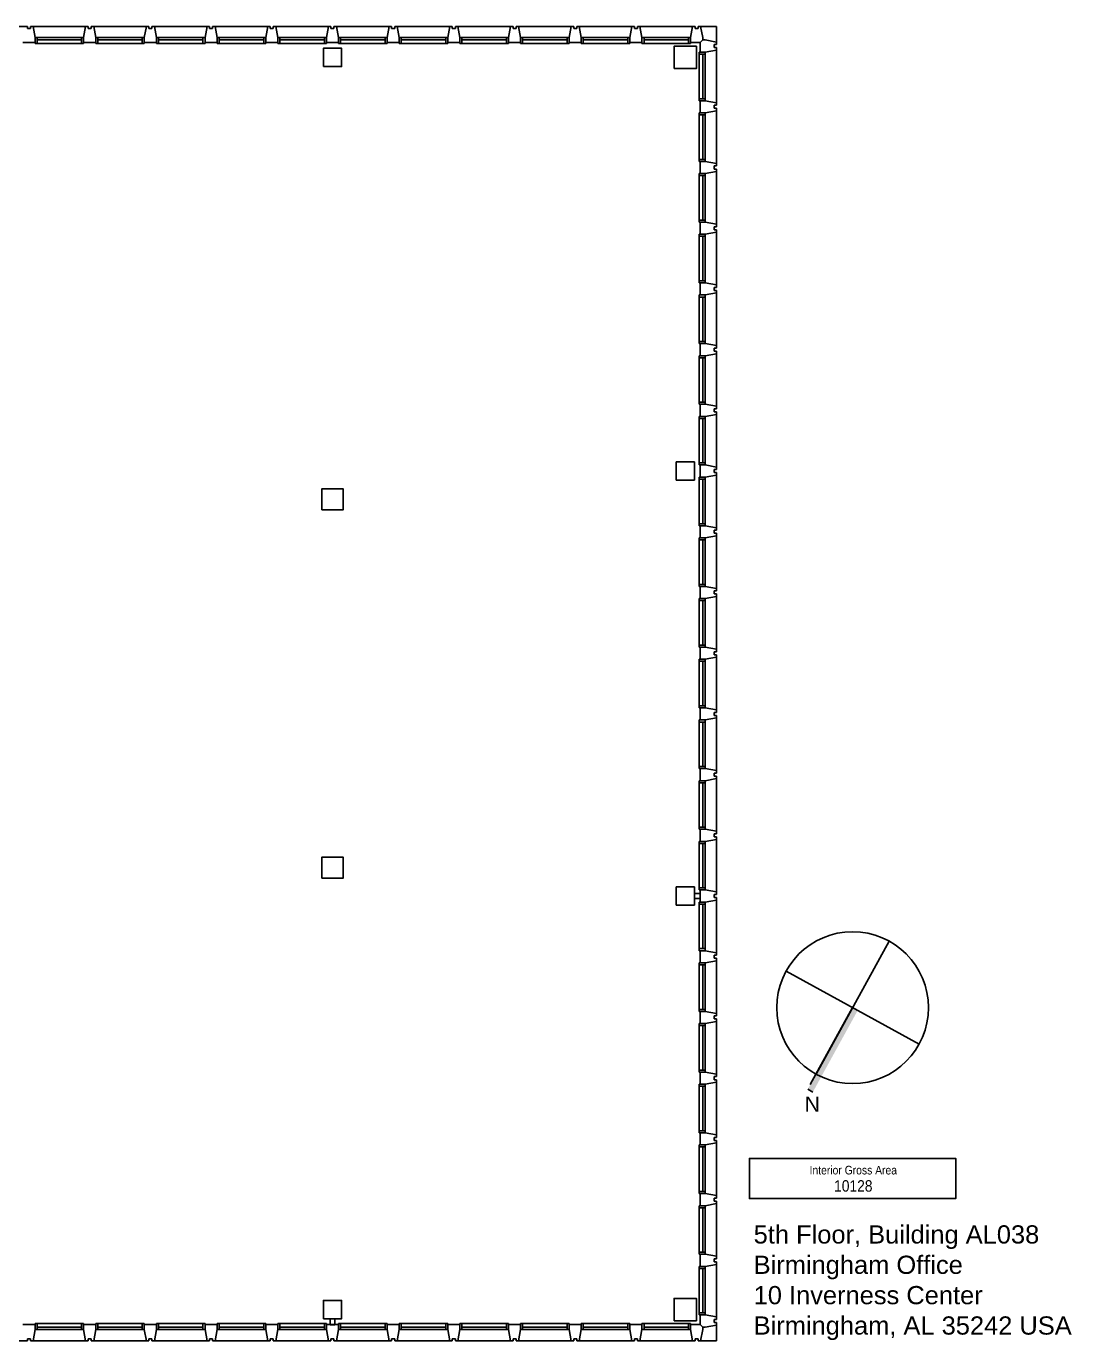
# Model space of a CAD drawing. Header units: inches. Extents: x -31 to 2880, y -31 to 1268.
# Drawn here: x 1846 to 2880, y -31 to 1268 of the extents above; entities that cross this region are included whole.
import ezdxf
from ezdxf.enums import TextEntityAlignment as Align

# ---------------------------------------------------------------- set-up
doc = ezdxf.new("R2010")
doc.units = ezdxf.units.IN
doc.header["$MEASUREMENT"] = 0
for name, color, linetype in [('A-COLS-E', 53, 'Continuous'), ('A-GLAZ-E', 140, 'Continuous'), ('A-TTL', 7, 'Continuous'), ('A-WALL-E', 7, 'Continuous')]:
    doc.layers.add(name, color=color, linetype=linetype)
doc.styles.add('FMSTXT', font='txt', dxfattribs={"width": 0.9})
doc.styles.get("Standard").update_dxf_attribs({"font": 'arial.ttf'})

# ---------------------------------------------------------------- blocks, each defined once
blk = doc.blocks.new('FMS4INTG')
blk.add_lwpolyline([(0, -42), (216, -42), (216, 42), (-216, 42), (-216, -42)], close=True)
at = {"style": 'FMSTXT', "width": 0.9}
for tag, height, p in [('RMTEXT', 18, (1.5, 8.6)), ('RMAREA', 24, (1.5, -27.4))]:
    blk.add_attdef(tag, text='', height=height, dxfattribs=at).set_placement(p, align=Align.CENTER)
for tag, flags, p in [('FMSTYPE', 3, (1.5, -33.4)), ('RMPL', 1, (1.5, -30.4))]:
    blk.add_attdef(tag, text='', height=2, dxfattribs=dict(at, flags=flags)).set_placement(p, align=Align.CENTER)

msp = doc.modelspace()

# ---------------------------------------------------------------- hatches: boundary and pattern name
at = {"layer": 'A-TTL'}
h = msp.add_hatch(color=256, dxfattribs=at)
edge = h.paths.add_edge_path()
edge.add_arc((2662.9, 298.4), 75, 241.2146, 245.637, ccw=False)
edge.add_line((2626.8, 232.7), (2618.5, 217.7))
edge.add_line((2618.5, 217.7), (2623.6, 214.9))
edge.add_line((2623.6, 214.9), (2631.9, 230.1))
edge = h.paths.add_edge_path()
edge.add_arc((2662.9, 298.4), 75, 241.2146, 245.637)
edge.add_line((2631.9, 230.1), (2668, 295.7))
edge.add_line((2668, 295.7), (2662.9, 298.4))
edge.add_line((2662.9, 298.4), (2626.8, 232.7))

# ---------------------------------------------------------------- linework, layer by layer
at = {"layer": 'A-COLS-E', "flags": 128}
for points in [[(2486.5, 1226.5), (2486.5, 1248.5), (2508.5, 1248.5), (2508.5, 1226.5)], [(2139.8, 1228.5), (2139.8, 1246.5), (2157.7, 1246.5), (2157.7, 1228.5)], [(2488.5, 819.7), (2488.5, 837.8), (2506.5, 837.8), (2506.5, 819.7)], [(2138.3, 790.3), (2138.3, 811.2), (2159.2, 811.2), (2159.2, 790.3)], [(2138.3, 426.3), (2138.3, 447.2), (2159.2, 447.2), (2159.2, 426.3)], [(2488.5, 399.7), (2488.5, 417.8), (2506.5, 417.8), (2506.5, 399.7)], [(2139.8, -9), (2139.8, 9), (2157.7, 9), (2157.7, -9)], [(2486.5, -11), (2486.5, 11), (2508.5, 11), (2508.5, -11)]]:
    msp.add_lwpolyline(points, close=True, dxfattribs=at)
at = {"layer": 'A-GLAZ-E'}
for p, q in [((1856.7, 1257.2), (1900.7, 1257.2)), ((1856.7, 1254.9), (1900.7, 1254.9)), ((1916.7, 1257.2), (1960.7, 1257.2)), ((1916.7, 1254.9), (1960.7, 1254.9)), ((1976.7, 1257.2), (2020.7, 1257.2)), ((1976.7, 1254.9), (2020.7, 1254.9)), ((2036.7, 1257.2), (2080.7, 1257.2)), ((2036.7, 1254.9), (2080.7, 1254.9)), ((2096.7, 1257.2), (2140.7, 1257.2)), ((2096.7, 1254.9), (2140.7, 1254.9)), ((2156.7, 1257.2), (2200.7, 1257.2)), ((2156.7, 1254.9), (2200.7, 1254.9)), ((2216.7, 1257.2), (2260.7, 1257.2)), ((2216.7, 1254.9), (2260.7, 1254.9)), ((2276.7, 1257.2), (2320.7, 1257.2)), ((2276.7, 1254.9), (2320.7, 1254.9)), ((2336.7, 1257.2), (2380.7, 1257.2)), ((2336.7, 1254.9), (2380.7, 1254.9)), ((2396.7, 1257.2), (2440.7, 1257.2)), ((2396.7, 1254.9), (2440.7, 1254.9)), ((2456.7, 1257.2), (2500.7, 1257.2)), ((2456.7, 1254.9), (2500.7, 1254.9)), ((2514.9, 1196.7), (2514.9, 1240.7)), ((2517.2, 1196.7), (2517.2, 1240.7)), ((2514.9, 1136.7), (2514.9, 1180.7)), ((2517.2, 1136.7), (2517.2, 1180.7)), ((2514.9, 1076.7), (2514.9, 1120.7)), ((2517.2, 1076.7), (2517.2, 1120.7)), ((2514.9, 1016.7), (2514.9, 1060.7)), ((2517.2, 1016.7), (2517.2, 1060.7)), ((2514.9, 956.7), (2514.9, 1000.7)), ((2517.2, 956.7), (2517.2, 1000.7)), ((2514.9, 896.7), (2514.9, 940.7)), ((2517.2, 896.7), (2517.2, 940.7)), ((2514.9, 836.7), (2514.9, 880.7)), ((2517.2, 836.7), (2517.2, 880.7)), ((2514.9, 776.7), (2514.9, 820.7)), ((2517.2, 776.7), (2517.2, 820.7)), ((2514.9, 716.7), (2514.9, 760.7)), ((2517.2, 716.7), (2517.2, 760.7)), ((2514.9, 656.7), (2514.9, 700.7)), ((2517.2, 656.7), (2517.2, 700.7)), ((2514.9, 596.7), (2514.9, 640.7)), ((2517.2, 596.7), (2517.2, 640.7)), ((2514.9, 536.7), (2514.9, 580.7)), ((2517.2, 536.7), (2517.2, 580.7)), ((2514.9, 476.7), (2514.9, 520.7)), ((2517.2, 476.7), (2517.2, 520.7)), ((2514.9, 416.7), (2514.9, 460.7)), ((2517.2, 416.7), (2517.2, 460.7)), ((2514.9, 356.7), (2514.9, 400.7)), ((2517.2, 356.7), (2517.2, 400.7)), ((2514.9, 296.7), (2514.9, 340.7)), ((2517.2, 296.7), (2517.2, 340.7)), ((2514.9, 236.7), (2514.9, 280.7)), ((2517.2, 236.7), (2517.2, 280.7)), ((2514.9, 176.7), (2514.9, 220.7)), ((2517.2, 176.7), (2517.2, 220.7)), ((2514.9, 116.7), (2514.9, 160.7)), ((2517.2, 116.7), (2517.2, 160.7)), ((2514.9, 56.7), (2514.9, 100.7)), ((2517.2, 56.7), (2517.2, 100.7)), ((2514.9, -3.3), (2514.9, 40.7)), ((2517.2, -3.3), (2517.2, 40.7)), ((1856.7, -17.4), (1900.7, -17.4)), ((1856.7, -19.8), (1900.7, -19.8)), ((1916.7, -17.4), (1960.7, -17.4)), ((1916.7, -19.8), (1960.7, -19.8)), ((1976.7, -17.4), (2020.7, -17.4)), ((1976.7, -19.8), (2020.7, -19.8)), ((2036.7, -17.4), (2080.7, -17.4)), ((2036.7, -19.8), (2080.7, -19.8)), ((2096.7, -17.4), (2140.7, -17.4)), ((2096.7, -19.8), (2140.7, -19.8)), ((2156.7, -17.4), (2200.7, -17.4)), ((2156.7, -19.8), (2200.7, -19.8)), ((2216.7, -17.4), (2260.7, -17.4)), ((2216.7, -19.8), (2260.7, -19.8)), ((2276.7, -17.4), (2320.7, -17.4)), ((2276.7, -19.8), (2320.7, -19.8)), ((2336.7, -17.4), (2380.7, -17.4)), ((2336.7, -19.8), (2380.7, -19.8)), ((2396.7, -17.4), (2440.7, -17.4)), ((2396.7, -19.8), (2440.7, -19.8)), ((2456.7, -17.4), (2500.7, -17.4)), ((2456.7, -19.8), (2500.7, -19.8))]:
    msp.add_line(p, q, dxfattribs=at)
at = {"layer": 'A-TTL'}
for p, q in [((2626.8, 232.7), (2699, 364.2)), ((2728.6, 262.3), (2597.1, 334.6)), ((2662.9, 298.4), (2621.1, 222.4)), ((2618.5, 217.7), (2623.6, 214.9))]:
    msp.add_line(p, q, dxfattribs=at)
msp.add_circle((2662.9, 298.4), 75, dxfattribs=at)
at = {"layer": 'A-WALL-E'}
for p, q in [((1790.2, 1268.2), (1847.2, 1268.2)), ((1847.2, 1268.2), (1847.2, 1266.2)), ((1847.2, 1266.2), (1850.2, 1266.2)), ((1850.2, 1266.2), (1850.2, 1268.2)), ((1850.2, 1268.2), (1907.2, 1268.2)), ((1852.7, 1268.2), (1854.7, 1257.2)), ((1902.7, 1257.2), (1904.7, 1268.2)), ((1907.2, 1268.2), (1907.2, 1266.2)), ((1907.2, 1266.2), (1910.2, 1266.2)), ((1910.2, 1266.2), (1910.2, 1268.2)), ((1910.2, 1268.2), (1967.2, 1268.2)), ((1912.7, 1268.2), (1914.7, 1257.2)), ((1962.7, 1257.2), (1964.7, 1268.2)), ((1967.2, 1268.2), (1967.2, 1266.2)), ((1967.2, 1266.2), (1970.2, 1266.2)), ((1970.2, 1266.2), (1970.2, 1268.2)), ((1970.2, 1268.2), (2027.2, 1268.2)), ((1972.7, 1268.2), (1974.7, 1257.2)), ((2022.7, 1257.2), (2024.7, 1268.2)), ((2027.2, 1268.2), (2027.2, 1266.2)), ((2027.2, 1266.2), (2030.2, 1266.2)), ((2030.2, 1266.2), (2030.2, 1268.2)), ((2030.2, 1268.2), (2087.2, 1268.2)), ((2032.7, 1268.2), (2034.7, 1257.2)), ((2082.7, 1257.2), (2084.7, 1268.2)), ((2087.2, 1268.2), (2087.2, 1266.2)), ((2087.2, 1266.2), (2090.2, 1266.2)), ((2090.2, 1266.2), (2090.2, 1268.2)), ((2090.2, 1268.2), (2147.2, 1268.2)), ((2092.7, 1268.2), (2094.7, 1257.2)), ((2142.7, 1257.2), (2144.7, 1268.2)), ((2147.2, 1268.2), (2147.2, 1266.2)), ((2147.2, 1266.2), (2150.2, 1266.2)), ((2150.2, 1266.2), (2150.2, 1268.2)), ((2150.2, 1268.2), (2207.2, 1268.2)), ((2152.7, 1268.2), (2154.7, 1257.2)), ((2202.7, 1257.2), (2204.7, 1268.2)), ((2207.2, 1268.2), (2207.2, 1266.2)), ((2207.2, 1266.2), (2210.2, 1266.2)), ((2210.2, 1266.2), (2210.2, 1268.2)), ((2210.2, 1268.2), (2267.2, 1268.2)), ((2212.7, 1268.2), (2214.7, 1257.2)), ((2262.7, 1257.2), (2264.7, 1268.2)), ((2267.2, 1268.2), (2267.2, 1266.2)), ((2267.2, 1266.2), (2270.2, 1266.2)), ((2270.2, 1266.2), (2270.2, 1268.2)), ((2270.2, 1268.2), (2327.2, 1268.2)), ((2272.7, 1268.2), (2274.7, 1257.2)), ((2322.7, 1257.2), (2324.7, 1268.2)), ((2327.2, 1268.2), (2327.2, 1266.2)), ((2327.2, 1266.2), (2330.2, 1266.2)), ((2330.2, 1266.2), (2330.2, 1268.2)), ((2330.2, 1268.2), (2387.2, 1268.2)), ((2332.7, 1268.2), (2334.7, 1257.2)), ((2382.7, 1257.2), (2384.7, 1268.2)), ((2387.2, 1268.2), (2387.2, 1266.2)), ((2387.2, 1266.2), (2390.2, 1266.2)), ((2390.2, 1266.2), (2390.2, 1268.2)), ((2390.2, 1268.2), (2447.2, 1268.2)), ((2392.7, 1268.2), (2394.7, 1257.2)), ((2442.7, 1257.2), (2444.7, 1268.2)), ((2447.2, 1268.2), (2447.2, 1266.2)), ((2447.2, 1266.2), (2450.2, 1266.2)), ((2450.2, 1266.2), (2450.2, 1268.2)), ((2450.2, 1268.2), (2507.2, 1268.2)), ((2452.7, 1268.2), (2454.7, 1257.2)), ((2502.7, 1257.2), (2504.7, 1268.2)), ((2507.2, 1268.2), (2507.2, 1266.2)), ((2507.2, 1266.2), (2510.2, 1266.2)), ((2510.2, 1266.2), (2510.2, 1268.2)), ((2510.2, 1268.2), (2528.2, 1268.2)), ((2512.7, 1268.2), (2514.7, 1257.2)), ((2528.2, 1250.2), (2528.2, 1268.2)), ((1854.7, 1252.2), (1842.7, 1252.2)), ((1854.7, 1251.2), (1854.7, 1257.2)), ((1854.7, 1257.2), (1856.7, 1257.2)), ((1902.7, 1251.2), (1854.7, 1251.2)), ((1856.7, 1257.2), (1856.7, 1251.2)), ((1900.7, 1251.2), (1900.7, 1257.2)), ((1900.7, 1257.2), (1902.7, 1257.2)), ((1902.7, 1257.2), (1902.7, 1251.2)), ((1914.7, 1252.2), (1902.7, 1252.2)), ((1914.7, 1251.2), (1914.7, 1257.2)), ((1914.7, 1257.2), (1916.7, 1257.2)), ((1962.7, 1251.2), (1914.7, 1251.2)), ((1916.7, 1257.2), (1916.7, 1251.2)), ((1960.7, 1251.2), (1960.7, 1257.2)), ((1960.7, 1257.2), (1962.7, 1257.2)), ((1962.7, 1257.2), (1962.7, 1251.2)), ((1974.7, 1252.2), (1962.7, 1252.2)), ((1974.7, 1251.2), (1974.7, 1257.2)), ((1974.7, 1257.2), (1976.7, 1257.2)), ((2022.7, 1251.2), (1974.7, 1251.2)), ((1976.7, 1257.2), (1976.7, 1251.2)), ((2020.7, 1251.2), (2020.7, 1257.2)), ((2020.7, 1257.2), (2022.7, 1257.2)), ((2022.7, 1257.2), (2022.7, 1251.2)), ((2034.7, 1252.2), (2022.7, 1252.2)), ((2034.7, 1251.2), (2034.7, 1257.2)), ((2034.7, 1257.2), (2036.7, 1257.2)), ((2082.7, 1251.2), (2034.7, 1251.2)), ((2036.7, 1257.2), (2036.7, 1251.2)), ((2080.7, 1251.2), (2080.7, 1257.2)), ((2080.7, 1257.2), (2082.7, 1257.2)), ((2082.7, 1257.2), (2082.7, 1251.2)), ((2094.7, 1252.2), (2082.7, 1252.2)), ((2094.7, 1251.2), (2094.7, 1257.2)), ((2094.7, 1257.2), (2096.7, 1257.2)), ((2142.7, 1251.2), (2094.7, 1251.2)), ((2096.7, 1257.2), (2096.7, 1251.2)), ((2140.7, 1251.2), (2140.7, 1257.2)), ((2140.7, 1257.2), (2142.7, 1257.2)), ((2142.7, 1257.2), (2142.7, 1251.2)), ((2154.7, 1252.2), (2142.7, 1252.2)), ((2154.7, 1251.2), (2154.7, 1257.2)), ((2154.7, 1257.2), (2156.7, 1257.2)), ((2202.7, 1251.2), (2154.7, 1251.2)), ((2156.7, 1257.2), (2156.7, 1251.2)), ((2200.7, 1251.2), (2200.7, 1257.2)), ((2200.7, 1257.2), (2202.7, 1257.2)), ((2202.7, 1257.2), (2202.7, 1251.2)), ((2214.7, 1252.2), (2202.7, 1252.2)), ((2214.7, 1251.2), (2214.7, 1257.2)), ((2214.7, 1257.2), (2216.7, 1257.2)), ((2262.7, 1251.2), (2214.7, 1251.2)), ((2216.7, 1257.2), (2216.7, 1251.2)), ((2260.7, 1251.2), (2260.7, 1257.2)), ((2260.7, 1257.2), (2262.7, 1257.2)), ((2262.7, 1257.2), (2262.7, 1251.2)), ((2274.7, 1252.2), (2262.7, 1252.2)), ((2274.7, 1251.2), (2274.7, 1257.2)), ((2274.7, 1257.2), (2276.7, 1257.2)), ((2322.7, 1251.2), (2274.7, 1251.2)), ((2276.7, 1257.2), (2276.7, 1251.2)), ((2320.7, 1251.2), (2320.7, 1257.2)), ((2320.7, 1257.2), (2322.7, 1257.2)), ((2322.7, 1257.2), (2322.7, 1251.2)), ((2334.7, 1252.2), (2322.7, 1252.2)), ((2334.7, 1251.2), (2334.7, 1257.2)), ((2334.7, 1257.2), (2336.7, 1257.2)), ((2382.7, 1251.2), (2334.7, 1251.2)), ((2336.7, 1257.2), (2336.7, 1251.2)), ((2380.7, 1251.2), (2380.7, 1257.2)), ((2380.7, 1257.2), (2382.7, 1257.2)), ((2382.7, 1257.2), (2382.7, 1251.2)), ((2394.7, 1252.2), (2382.7, 1252.2)), ((2394.7, 1251.2), (2394.7, 1257.2)), ((2394.7, 1257.2), (2396.7, 1257.2)), ((2442.7, 1251.2), (2394.7, 1251.2)), ((2396.7, 1257.2), (2396.7, 1251.2)), ((2440.7, 1251.2), (2440.7, 1257.2)), ((2440.7, 1257.2), (2442.7, 1257.2)), ((2442.7, 1257.2), (2442.7, 1251.2)), ((2454.7, 1252.2), (2442.7, 1252.2)), ((2454.7, 1251.2), (2454.7, 1257.2)), ((2454.7, 1257.2), (2456.7, 1257.2)), ((2502.7, 1251.2), (2454.7, 1251.2)), ((2456.7, 1257.2), (2456.7, 1251.2)), ((2500.7, 1251.2), (2500.7, 1257.2)), ((2500.7, 1257.2), (2502.7, 1257.2)), ((2502.7, 1257.2), (2502.7, 1251.2)), ((2512.2, 1252.2), (2502.7, 1252.2)), ((2514.7, 1254.7), (2512.2, 1252.2)), ((2512.2, 1252.2), (2512.2, 1242.7)), ((2514.7, 1257.2), (2514.7, 1254.7)), ((2517.2, 1254.7), (2514.7, 1254.7)), ((2528.2, 1252.7), (2517.2, 1254.7)), ((2526.2, 1247.2), (2526.2, 1250.2)), ((2526.2, 1250.2), (2528.2, 1250.2)), ((2528.2, 1247.2), (2526.2, 1247.2)), ((2528.2, 1190.2), (2528.2, 1247.2)), ((2517.2, 1242.7), (2511.2, 1242.7)), ((2511.2, 1242.7), (2511.2, 1194.7)), ((2511.2, 1240.7), (2517.2, 1240.7)), ((2517.2, 1242.7), (2528.2, 1244.7)), ((2517.2, 1240.7), (2517.2, 1242.7)), ((2517.2, 1196.7), (2511.2, 1196.7)), ((2517.2, 1194.7), (2517.2, 1196.7)), ((2511.2, 1194.7), (2517.2, 1194.7)), ((2517.2, 1182.7), (2511.2, 1182.7)), ((2511.2, 1182.7), (2511.2, 1134.7)), ((2512.2, 1194.7), (2512.2, 1182.7)), ((2528.2, 1192.7), (2517.2, 1194.7)), ((2517.2, 1182.7), (2528.2, 1184.7)), ((2517.2, 1180.7), (2517.2, 1182.7)), ((2526.2, 1187.2), (2526.2, 1190.2)), ((2526.2, 1190.2), (2528.2, 1190.2)), ((2528.2, 1187.2), (2526.2, 1187.2)), ((2528.2, 1130.2), (2528.2, 1187.2)), ((2511.2, 1180.7), (2517.2, 1180.7)), ((2517.2, 1136.7), (2511.2, 1136.7)), ((2511.2, 1134.7), (2517.2, 1134.7)), ((2512.2, 1134.7), (2512.2, 1122.7)), ((2517.2, 1134.7), (2517.2, 1136.7)), ((2528.2, 1132.7), (2517.2, 1134.7)), ((2526.2, 1127.2), (2526.2, 1130.2)), ((2526.2, 1130.2), (2528.2, 1130.2)), ((2517.2, 1122.7), (2511.2, 1122.7)), ((2511.2, 1122.7), (2511.2, 1074.7)), ((2511.2, 1120.7), (2517.2, 1120.7)), ((2517.2, 1122.7), (2528.2, 1124.7)), ((2517.2, 1120.7), (2517.2, 1122.7)), ((2528.2, 1127.2), (2526.2, 1127.2)), ((2528.2, 1070.2), (2528.2, 1127.2)), ((2517.2, 1076.7), (2511.2, 1076.7)), ((2511.2, 1074.7), (2517.2, 1074.7)), ((2512.2, 1074.7), (2512.2, 1062.7)), ((2517.2, 1074.7), (2517.2, 1076.7)), ((2528.2, 1072.7), (2517.2, 1074.7)), ((2526.2, 1067.2), (2526.2, 1070.2)), ((2526.2, 1070.2), (2528.2, 1070.2)), ((2528.2, 1067.2), (2526.2, 1067.2)), ((2528.2, 1010.2), (2528.2, 1067.2)), ((2517.2, 1062.7), (2511.2, 1062.7)), ((2511.2, 1062.7), (2511.2, 1014.7)), ((2511.2, 1060.7), (2517.2, 1060.7)), ((2517.2, 1062.7), (2528.2, 1064.7)), ((2517.2, 1060.7), (2517.2, 1062.7)), ((2517.2, 1016.7), (2511.2, 1016.7)), ((2511.2, 1014.7), (2517.2, 1014.7)), ((2512.2, 1014.7), (2512.2, 1002.7)), ((2517.2, 1014.7), (2517.2, 1016.7)), ((2528.2, 1012.7), (2517.2, 1014.7)), ((2517.2, 1002.7), (2511.2, 1002.7)), ((2511.2, 1002.7), (2511.2, 954.7)), ((2511.2, 1000.7), (2517.2, 1000.7)), ((2517.2, 1002.7), (2528.2, 1004.7)), ((2517.2, 1000.7), (2517.2, 1002.7)), ((2526.2, 1007.2), (2526.2, 1010.2)), ((2526.2, 1010.2), (2528.2, 1010.2)), ((2528.2, 1007.2), (2526.2, 1007.2)), ((2528.2, 950.2), (2528.2, 1007.2)), ((2517.2, 956.7), (2511.2, 956.7)), ((2511.2, 954.7), (2517.2, 954.7)), ((2512.2, 954.7), (2512.2, 942.7)), ((2517.2, 954.7), (2517.2, 956.7)), ((2528.2, 952.7), (2517.2, 954.7)), ((2526.2, 947.2), (2526.2, 950.2)), ((2526.2, 950.2), (2528.2, 950.2)), ((2511.2, 942.7), (2511.2, 894.7)), ((2517.2, 942.7), (2511.2, 942.7)), ((2511.2, 940.7), (2517.2, 940.7)), ((2517.2, 942.7), (2528.2, 944.7)), ((2517.2, 940.7), (2517.2, 942.7)), ((2528.2, 947.2), (2526.2, 947.2)), ((2528.2, 890.2), (2528.2, 947.2)), ((2517.2, 896.7), (2511.2, 896.7)), ((2517.2, 894.7), (2517.2, 896.7)), ((2511.2, 894.7), (2517.2, 894.7)), ((2512.2, 894.7), (2512.2, 882.7)), ((2528.2, 892.7), (2517.2, 894.7)), ((2517.2, 882.7), (2528.2, 884.7)), ((2526.2, 887.2), (2526.2, 890.2)), ((2526.2, 890.2), (2528.2, 890.2)), ((2528.2, 887.2), (2526.2, 887.2)), ((2528.2, 830.2), (2528.2, 887.2)), ((2517.2, 882.7), (2511.2, 882.7)), ((2511.2, 882.7), (2511.2, 834.7)), ((2511.2, 880.7), (2517.2, 880.7)), ((2517.2, 880.7), (2517.2, 882.7)), ((2517.2, 836.7), (2511.2, 836.7)), ((2511.2, 834.7), (2517.2, 834.7)), ((2512.2, 834.7), (2512.2, 822.7)), ((2517.2, 834.7), (2517.2, 836.7)), ((2528.2, 832.7), (2517.2, 834.7)), ((2517.2, 822.7), (2511.2, 822.7)), ((2511.2, 822.7), (2511.2, 774.7)), ((2511.2, 820.7), (2517.2, 820.7)), ((2517.2, 822.7), (2528.2, 824.7)), ((2517.2, 820.7), (2517.2, 822.7)), ((2526.2, 827.2), (2526.2, 830.2)), ((2526.2, 830.2), (2528.2, 830.2)), ((2528.2, 827.2), (2526.2, 827.2)), ((2528.2, 770.2), (2528.2, 827.2)), ((2517.2, 776.7), (2511.2, 776.7)), ((2511.2, 774.7), (2517.2, 774.7)), ((2512.2, 774.7), (2512.2, 762.7)), ((2517.2, 774.7), (2517.2, 776.7)), ((2528.2, 772.7), (2517.2, 774.7)), ((2526.2, 767.2), (2526.2, 770.2)), ((2526.2, 770.2), (2528.2, 770.2)), ((2528.2, 767.2), (2526.2, 767.2)), ((2528.2, 710.2), (2528.2, 767.2)), ((2517.2, 762.7), (2511.2, 762.7)), ((2511.2, 762.7), (2511.2, 714.7)), ((2511.2, 760.7), (2517.2, 760.7)), ((2517.2, 762.7), (2528.2, 764.7)), ((2517.2, 760.7), (2517.2, 762.7)), ((2517.2, 716.7), (2511.2, 716.7)), ((2511.2, 714.7), (2517.2, 714.7)), ((2512.2, 714.7), (2512.2, 702.7)), ((2517.2, 714.7), (2517.2, 716.7)), ((2528.2, 712.7), (2517.2, 714.7)), ((2517.2, 702.7), (2511.2, 702.7)), ((2511.2, 702.7), (2511.2, 654.7)), ((2517.2, 702.7), (2528.2, 704.7)), ((2517.2, 700.7), (2517.2, 702.7)), ((2526.2, 707.2), (2526.2, 710.2)), ((2526.2, 710.2), (2528.2, 710.2)), ((2528.2, 707.2), (2526.2, 707.2)), ((2528.2, 650.2), (2528.2, 707.2)), ((2511.2, 700.7), (2517.2, 700.7)), ((2517.2, 656.7), (2511.2, 656.7)), ((2511.2, 654.7), (2517.2, 654.7)), ((2512.2, 654.7), (2512.2, 642.7)), ((2517.2, 654.7), (2517.2, 656.7)), ((2528.2, 652.7), (2517.2, 654.7)), ((2526.2, 647.2), (2526.2, 650.2)), ((2526.2, 650.2), (2528.2, 650.2)), ((2517.2, 642.7), (2511.2, 642.7)), ((2511.2, 642.7), (2511.2, 594.7)), ((2511.2, 640.7), (2517.2, 640.7)), ((2517.2, 642.7), (2528.2, 644.7)), ((2517.2, 640.7), (2517.2, 642.7)), ((2528.2, 647.2), (2526.2, 647.2)), ((2528.2, 590.2), (2528.2, 647.2)), ((2517.2, 596.7), (2511.2, 596.7)), ((2511.2, 594.7), (2517.2, 594.7)), ((2512.2, 594.7), (2512.2, 582.7)), ((2517.2, 594.7), (2517.2, 596.7)), ((2528.2, 592.7), (2517.2, 594.7)), ((2517.2, 582.7), (2528.2, 584.7)), ((2526.2, 587.2), (2526.2, 590.2)), ((2526.2, 590.2), (2528.2, 590.2)), ((2528.2, 587.2), (2526.2, 587.2)), ((2528.2, 530.2), (2528.2, 587.2)), ((2517.2, 582.7), (2511.2, 582.7)), ((2511.2, 582.7), (2511.2, 534.7)), ((2511.2, 580.7), (2517.2, 580.7)), ((2517.2, 580.7), (2517.2, 582.7)), ((2517.2, 536.7), (2511.2, 536.7)), ((2511.2, 534.7), (2517.2, 534.7)), ((2512.2, 534.7), (2512.2, 522.7)), ((2517.2, 534.7), (2517.2, 536.7)), ((2528.2, 532.7), (2517.2, 534.7)), ((2511.2, 522.7), (2511.2, 474.7)), ((2517.2, 522.7), (2511.2, 522.7)), ((2511.2, 520.7), (2517.2, 520.7)), ((2517.2, 522.7), (2528.2, 524.7)), ((2517.2, 520.7), (2517.2, 522.7)), ((2526.2, 527.2), (2526.2, 530.2)), ((2526.2, 530.2), (2528.2, 530.2)), ((2528.2, 527.2), (2526.2, 527.2)), ((2528.2, 470.2), (2528.2, 527.2)), ((2517.2, 476.7), (2511.2, 476.7)), ((2511.2, 474.7), (2517.2, 474.7)), ((2512.2, 474.7), (2512.2, 462.7)), ((2517.2, 474.7), (2517.2, 476.7)), ((2528.2, 472.7), (2517.2, 474.7)), ((2526.2, 467.2), (2526.2, 470.2)), ((2526.2, 470.2), (2528.2, 470.2)), ((2517.2, 462.7), (2511.2, 462.7)), ((2511.2, 462.7), (2511.2, 414.7)), ((2511.2, 460.7), (2517.2, 460.7)), ((2517.2, 462.7), (2528.2, 464.7)), ((2517.2, 460.7), (2517.2, 462.7)), ((2528.2, 467.2), (2526.2, 467.2)), ((2528.2, 410.2), (2528.2, 467.2)), ((2517.2, 416.7), (2511.2, 416.7)), ((2517.2, 414.7), (2517.2, 416.7)), ((2506.6, 411.2), (2506.6, 406.2)), ((2512.2, 411.2), (2506.6, 411.2)), ((2512.2, 411.1), (2506.6, 411.1)), ((2512.2, 406.3), (2506.6, 406.3)), ((2512.2, 406.2), (2506.6, 406.2)), ((2511.2, 414.7), (2517.2, 414.7)), ((2517.2, 402.7), (2511.2, 402.7)), ((2511.2, 402.7), (2511.2, 354.7)), ((2512.2, 414.7), (2512.2, 402.7)), ((2528.2, 412.7), (2517.2, 414.7)), ((2517.2, 402.7), (2528.2, 404.7)), ((2517.2, 400.7), (2517.2, 402.7)), ((2526.2, 407.2), (2526.2, 410.2)), ((2526.2, 410.2), (2528.2, 410.2)), ((2528.2, 407.2), (2526.2, 407.2)), ((2528.2, 350.2), (2528.2, 407.2)), ((2511.2, 400.7), (2517.2, 400.7)), ((2517.2, 356.7), (2511.2, 356.7)), ((2511.2, 354.7), (2517.2, 354.7)), ((2512.2, 354.7), (2512.2, 342.7)), ((2517.2, 354.7), (2517.2, 356.7)), ((2528.2, 352.7), (2517.2, 354.7)), ((2517.2, 342.7), (2511.2, 342.7)), ((2511.2, 342.7), (2511.2, 294.7)), ((2511.2, 340.7), (2517.2, 340.7)), ((2517.2, 342.7), (2528.2, 344.7)), ((2517.2, 340.7), (2517.2, 342.7)), ((2526.2, 347.2), (2526.2, 350.2)), ((2526.2, 350.2), (2528.2, 350.2)), ((2528.2, 347.2), (2526.2, 347.2)), ((2528.2, 290.2), (2528.2, 347.2)), ((2517.2, 296.7), (2511.2, 296.7)), ((2511.2, 294.7), (2517.2, 294.7)), ((2512.2, 294.7), (2512.2, 282.7)), ((2517.2, 294.7), (2517.2, 296.7)), ((2528.2, 292.7), (2517.2, 294.7)), ((2526.2, 287.2), (2526.2, 290.2)), ((2526.2, 290.2), (2528.2, 290.2)), ((2528.2, 287.2), (2526.2, 287.2)), ((2528.2, 230.2), (2528.2, 287.2)), ((2517.2, 282.7), (2511.2, 282.7)), ((2511.2, 282.7), (2511.2, 234.7)), ((2511.2, 280.7), (2517.2, 280.7)), ((2517.2, 282.7), (2528.2, 284.7)), ((2517.2, 280.7), (2517.2, 282.7)), ((2517.2, 236.7), (2511.2, 236.7)), ((2511.2, 234.7), (2517.2, 234.7)), ((2512.2, 234.7), (2512.2, 222.7)), ((2517.2, 234.7), (2517.2, 236.7)), ((2528.2, 232.7), (2517.2, 234.7)), ((2517.2, 222.7), (2511.2, 222.7)), ((2511.2, 222.7), (2511.2, 174.7)), ((2517.2, 222.7), (2528.2, 224.7)), ((2517.2, 220.7), (2517.2, 222.7)), ((2526.2, 227.2), (2526.2, 230.2)), ((2526.2, 230.2), (2528.2, 230.2)), ((2528.2, 227.2), (2526.2, 227.2)), ((2528.2, 170.2), (2528.2, 227.2)), ((2511.2, 220.7), (2517.2, 220.7)), ((2517.2, 176.7), (2511.2, 176.7)), ((2511.2, 174.7), (2517.2, 174.7)), ((2512.2, 174.7), (2512.2, 162.7)), ((2517.2, 174.7), (2517.2, 176.7)), ((2528.2, 172.7), (2517.2, 174.7)), ((2526.2, 167.2), (2526.2, 170.2)), ((2526.2, 170.2), (2528.2, 170.2)), ((2517.2, 162.7), (2511.2, 162.7)), ((2511.2, 162.7), (2511.2, 114.7)), ((2511.2, 160.7), (2517.2, 160.7)), ((2517.2, 162.7), (2528.2, 164.7)), ((2517.2, 160.7), (2517.2, 162.7)), ((2528.2, 167.2), (2526.2, 167.2)), ((2528.2, 110.2), (2528.2, 167.2)), ((2517.2, 116.7), (2511.2, 116.7)), ((2511.2, 114.7), (2517.2, 114.7)), ((2512.2, 114.7), (2512.2, 102.7)), ((2517.2, 114.7), (2517.2, 116.7)), ((2528.2, 112.7), (2517.2, 114.7)), ((2517.2, 102.7), (2528.2, 104.7)), ((2526.2, 107.2), (2526.2, 110.2)), ((2526.2, 110.2), (2528.2, 110.2)), ((2528.2, 107.2), (2526.2, 107.2)), ((2528.2, 50.2), (2528.2, 107.2)), ((2517.2, 102.7), (2511.2, 102.7)), ((2511.2, 102.7), (2511.2, 54.7)), ((2511.2, 100.7), (2517.2, 100.7)), ((2517.2, 100.7), (2517.2, 102.7)), ((2517.2, 56.7), (2511.2, 56.7)), ((2511.2, 54.7), (2517.2, 54.7)), ((2512.2, 54.7), (2512.2, 42.7)), ((2517.2, 54.7), (2517.2, 56.7)), ((2528.2, 52.7), (2517.2, 54.7)), ((2517.2, 42.7), (2511.2, 42.7)), ((2511.2, 42.7), (2511.2, -5.3)), ((2511.2, 40.7), (2517.2, 40.7)), ((2517.2, 42.7), (2528.2, 44.7)), ((2517.2, 40.7), (2517.2, 42.7)), ((2526.2, 47.2), (2526.2, 50.2)), ((2526.2, 50.2), (2528.2, 50.2)), ((2528.2, 47.2), (2526.2, 47.2)), ((2528.2, -9.8), (2528.2, 47.2)), ((2146.3, -14.9), (2146.3, -9)), ((2151.2, -9), (2146.3, -9)), ((2151.2, -9.1), (2146.3, -9.1)), ((2151.2, -14.9), (2151.2, -9)), ((2517.2, -3.3), (2511.2, -3.3)), ((2511.2, -5.3), (2517.2, -5.3)), ((2512.2, -5.3), (2512.2, -14.8)), ((2517.2, -5.3), (2517.2, -3.3)), ((2528.2, -7.3), (2517.2, -5.3)), ((2526.2, -12.8), (2526.2, -9.8)), ((2526.2, -9.8), (2528.2, -9.8)), ((2528.2, -12.8), (2526.2, -12.8)), ((2528.2, -30.8), (2528.2, -12.8)), ((1854.7, -14.8), (1842.7, -14.8)), ((1852.7, -30.8), (1854.7, -19.8)), ((1902.7, -13.8), (1854.7, -13.8)), ((1854.7, -13.8), (1854.7, -19.8)), ((1854.7, -19.8), (1856.7, -19.8)), ((1856.7, -19.8), (1856.7, -13.8)), ((1900.7, -13.8), (1900.7, -19.8)), ((1900.7, -19.8), (1902.7, -19.8)), ((1902.7, -19.8), (1902.7, -13.8)), ((1914.7, -14.8), (1902.7, -14.8)), ((1902.7, -19.8), (1904.7, -30.8)), ((1912.7, -30.8), (1914.7, -19.8)), ((1962.7, -13.8), (1914.7, -13.8)), ((1914.7, -13.8), (1914.7, -19.8)), ((1914.7, -19.8), (1916.7, -19.8)), ((1916.7, -19.8), (1916.7, -13.8)), ((1960.7, -13.8), (1960.7, -19.8)), ((1960.7, -19.8), (1962.7, -19.8)), ((1962.7, -19.8), (1962.7, -13.8)), ((1974.7, -14.8), (1962.7, -14.8)), ((1962.7, -19.8), (1964.7, -30.8)), ((1972.7, -30.8), (1974.7, -19.8)), ((2022.7, -13.8), (1974.7, -13.8)), ((1974.7, -13.8), (1974.7, -19.8)), ((1974.7, -19.8), (1976.7, -19.8)), ((1976.7, -19.8), (1976.7, -13.8)), ((2020.7, -13.8), (2020.7, -19.8)), ((2020.7, -19.8), (2022.7, -19.8)), ((2022.7, -19.8), (2022.7, -13.8)), ((2034.7, -14.8), (2022.7, -14.8)), ((2022.7, -19.8), (2024.7, -30.8)), ((2032.7, -30.8), (2034.7, -19.8)), ((2082.7, -13.8), (2034.7, -13.8)), ((2034.7, -13.8), (2034.7, -19.8)), ((2034.7, -19.8), (2036.7, -19.8)), ((2036.7, -19.8), (2036.7, -13.8)), ((2080.7, -13.8), (2080.7, -19.8)), ((2080.7, -19.8), (2082.7, -19.8)), ((2082.7, -19.8), (2082.7, -13.8)), ((2094.7, -14.8), (2082.7, -14.8)), ((2082.7, -19.8), (2084.7, -30.8)), ((2092.7, -30.8), (2094.7, -19.8)), ((2142.7, -13.8), (2094.7, -13.8)), ((2094.7, -13.8), (2094.7, -19.8)), ((2094.7, -19.8), (2096.7, -19.8)), ((2096.7, -19.8), (2096.7, -13.8)), ((2140.7, -13.8), (2140.7, -19.8)), ((2140.7, -19.8), (2142.7, -19.8)), ((2142.7, -19.8), (2142.7, -13.8)), ((2154.7, -14.8), (2142.7, -14.8)), ((2142.7, -19.8), (2144.7, -30.8)), ((2146.3, -14.9), (2151.2, -14.9)), ((2152.7, -30.8), (2154.7, -19.8)), ((2202.7, -13.8), (2154.7, -13.8)), ((2154.7, -13.8), (2154.7, -19.8)), ((2154.7, -19.8), (2156.7, -19.8)), ((2156.7, -19.8), (2156.7, -13.8)), ((2200.7, -13.8), (2200.7, -19.8)), ((2200.7, -19.8), (2202.7, -19.8)), ((2202.7, -19.8), (2202.7, -13.8)), ((2214.7, -14.8), (2202.7, -14.8)), ((2202.7, -19.8), (2204.7, -30.8)), ((2212.7, -30.8), (2214.7, -19.8)), ((2262.7, -13.8), (2214.7, -13.8)), ((2214.7, -13.8), (2214.7, -19.8)), ((2214.7, -19.8), (2216.7, -19.8)), ((2216.7, -19.8), (2216.7, -13.8)), ((2260.7, -13.8), (2260.7, -19.8)), ((2260.7, -19.8), (2262.7, -19.8)), ((2262.7, -19.8), (2262.7, -13.8)), ((2274.7, -14.8), (2262.7, -14.8)), ((2262.7, -19.8), (2264.7, -30.8)), ((2272.7, -30.8), (2274.7, -19.8)), ((2322.7, -13.8), (2274.7, -13.8)), ((2274.7, -13.8), (2274.7, -19.8)), ((2274.7, -19.8), (2276.7, -19.8)), ((2276.7, -19.8), (2276.7, -13.8)), ((2320.7, -13.8), (2320.7, -19.8)), ((2320.7, -19.8), (2322.7, -19.8)), ((2322.7, -19.8), (2322.7, -13.8)), ((2334.7, -14.8), (2322.7, -14.8)), ((2322.7, -19.8), (2324.7, -30.8)), ((2332.7, -30.8), (2334.7, -19.8)), ((2382.7, -13.8), (2334.7, -13.8)), ((2334.7, -13.8), (2334.7, -19.8)), ((2334.7, -19.8), (2336.7, -19.8)), ((2336.7, -19.8), (2336.7, -13.8)), ((2380.7, -13.8), (2380.7, -19.8)), ((2380.7, -19.8), (2382.7, -19.8)), ((2382.7, -19.8), (2382.7, -13.8)), ((2394.7, -14.8), (2382.7, -14.8)), ((2382.7, -19.8), (2384.7, -30.8)), ((2392.7, -30.8), (2394.7, -19.8)), ((2442.7, -13.8), (2394.7, -13.8)), ((2394.7, -13.8), (2394.7, -19.8)), ((2394.7, -19.8), (2396.7, -19.8)), ((2396.7, -19.8), (2396.7, -13.8)), ((2440.7, -13.8), (2440.7, -19.8)), ((2440.7, -19.8), (2442.7, -19.8)), ((2442.7, -19.8), (2442.7, -13.8)), ((2454.7, -14.8), (2442.7, -14.8)), ((2442.7, -19.8), (2444.7, -30.8)), ((2452.7, -30.8), (2454.7, -19.8)), ((2502.7, -13.8), (2454.7, -13.8)), ((2454.7, -13.8), (2454.7, -19.8)), ((2454.7, -19.8), (2456.7, -19.8)), ((2456.7, -19.8), (2456.7, -13.8)), ((2500.7, -13.8), (2500.7, -19.8)), ((2500.7, -19.8), (2502.7, -19.8)), ((2502.7, -19.8), (2502.7, -13.8)), ((2512.2, -14.8), (2502.7, -14.8)), ((2502.7, -19.8), (2504.7, -30.8)), ((2514.7, -17.3), (2512.2, -14.8)), ((2512.7, -30.8), (2514.7, -19.8)), ((2514.7, -19.8), (2514.7, -17.3)), ((2514.7, -17.3), (2517.2, -17.3)), ((2517.2, -17.3), (2528.2, -15.3)), ((1790.2, -30.8), (1847.2, -30.8)), ((1847.2, -30.8), (1847.2, -28.8)), ((1847.2, -28.8), (1850.2, -28.8)), ((1850.2, -28.8), (1850.2, -30.8)), ((1850.2, -30.8), (1907.2, -30.8)), ((1907.2, -30.8), (1907.2, -28.8)), ((1907.2, -28.8), (1910.2, -28.8)), ((1910.2, -28.8), (1910.2, -30.8)), ((1910.2, -30.8), (1967.2, -30.8)), ((1967.2, -30.8), (1967.2, -28.8)), ((1967.2, -28.8), (1970.2, -28.8)), ((1970.2, -28.8), (1970.2, -30.8)), ((1970.2, -30.8), (2027.2, -30.8)), ((2027.2, -30.8), (2027.2, -28.8)), ((2027.2, -28.8), (2030.2, -28.8)), ((2030.2, -28.8), (2030.2, -30.8)), ((2030.2, -30.8), (2087.2, -30.8)), ((2087.2, -30.8), (2087.2, -28.8)), ((2087.2, -28.8), (2090.2, -28.8)), ((2090.2, -28.8), (2090.2, -30.8)), ((2090.2, -30.8), (2147.2, -30.8)), ((2147.2, -30.8), (2147.2, -28.8)), ((2147.2, -28.8), (2150.2, -28.8)), ((2150.2, -28.8), (2150.2, -30.8)), ((2150.2, -30.8), (2207.2, -30.8)), ((2207.2, -30.8), (2207.2, -28.8)), ((2207.2, -28.8), (2210.2, -28.8)), ((2210.2, -28.8), (2210.2, -30.8)), ((2210.2, -30.8), (2267.2, -30.8)), ((2267.2, -30.8), (2267.2, -28.8)), ((2267.2, -28.8), (2270.2, -28.8)), ((2270.2, -28.8), (2270.2, -30.8)), ((2270.2, -30.8), (2327.2, -30.8)), ((2327.2, -30.8), (2327.2, -28.8)), ((2327.2, -28.8), (2330.2, -28.8)), ((2330.2, -28.8), (2330.2, -30.8)), ((2330.2, -30.8), (2387.2, -30.8)), ((2387.2, -30.8), (2387.2, -28.8)), ((2387.2, -28.8), (2390.2, -28.8)), ((2390.2, -28.8), (2390.2, -30.8)), ((2390.2, -30.8), (2447.2, -30.8)), ((2447.2, -30.8), (2447.2, -28.8)), ((2447.2, -28.8), (2450.2, -28.8)), ((2450.2, -28.8), (2450.2, -30.8)), ((2450.2, -30.8), (2507.2, -30.8)), ((2507.2, -30.8), (2507.2, -28.8)), ((2507.2, -28.8), (2510.2, -28.8)), ((2510.2, -28.8), (2510.2, -30.8)), ((2510.2, -30.8), (2528.2, -30.8))]:
    msp.add_line(p, q, dxfattribs=at)

# ---------------------------------------------------------------- block references
at = {"layer": 'A-TTL', "xscale": 0.4724409448818898, "yscale": 0.4724409448818898, "zscale": 0.4724409448818898}
msp.add_blockref('FMS4INTG', (2662.9, 129.5), dxfattribs=at).add_auto_attribs({'RMAREA': '10128', 'RMTEXT': 'Interior Gross Area'})

# ---------------------------------------------------------------- texts
at = {"layer": 'A-TTL', "attachment_point": 1}
for s, width, insert, char_height in [('N', 0.528, (2615.5, 210.5), 15), ('5th Floor, Building AL038\\PBirmingham Office\\P10 Inverness Center\\PBirmingham, AL 35242 USA', 638.464, (2565.1, 83.3), 18)]:
    msp.add_mtext_dynamic_manual_height_columns(s, width=width, gutter_width=1, heights=[0], dxfattribs=dict(at, insert=insert, char_height=char_height))

doc.saveas('drawing.dxf')
